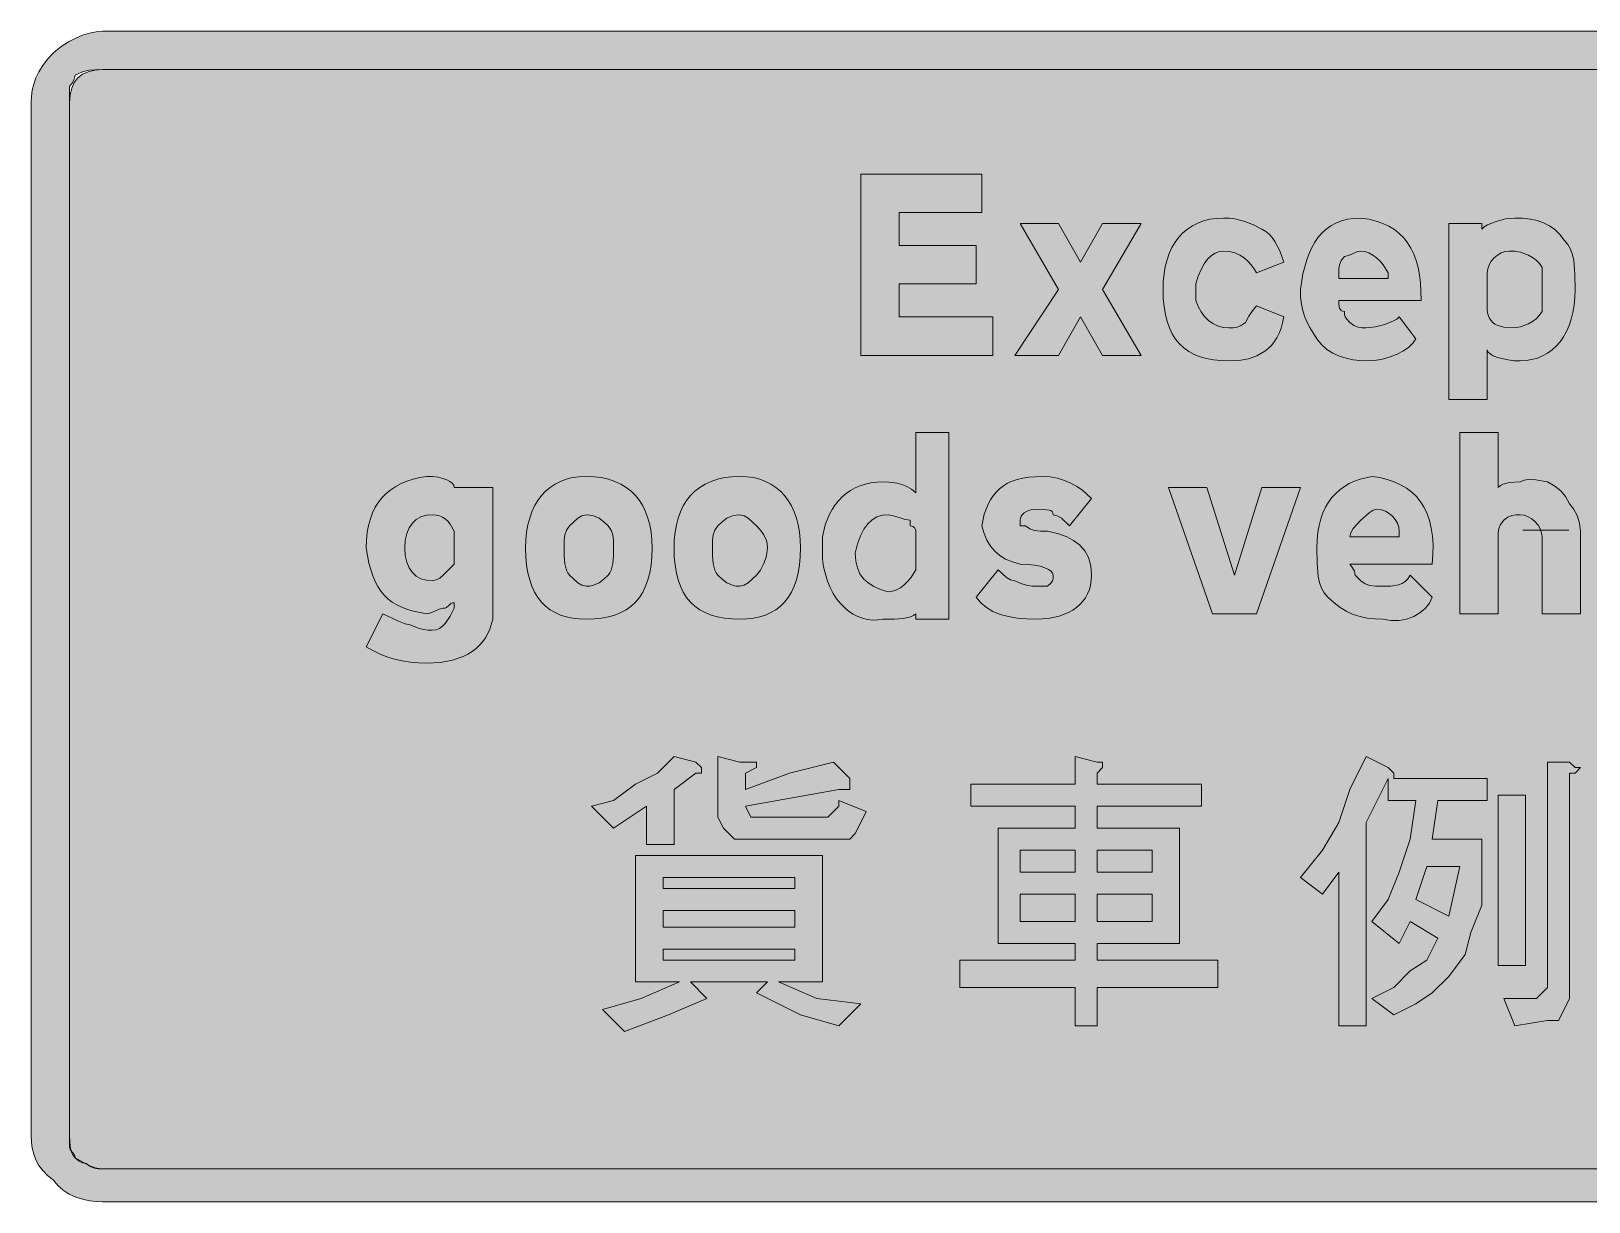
# Model space of a CAD drawing. Header units: metres. Extents: x 13 to 552, y 8 to 264.
# Drawn here: x 13.5 to 353.7, y 7.9 to 263.5 of the extents above; entities that cross this region are included whole.
import ezdxf

# ---------------------------------------------------------------- set-up
doc = ezdxf.new("R2010")
doc.units = ezdxf.units.M
for name, color, linetype, true_color in [('FILL_BLACK_000000', 7, 'Continuous', 0x000000), ('FILL_WHITE_FFFFFF', 7, 'Continuous', 0xffffff), ('STROKE_BLACK_000000', 7, 'Continuous', 0x000000)]:
    doc.layers.add(name, color=color, linetype=linetype, true_color=true_color)

msp = doc.modelspace()

# ---------------------------------------------------------------- hatches: boundary and pattern name
at = {"layer": 'FILL_BLACK_000000', "true_color": 0x000000}
h = msp.add_hatch(color=7, dxfattribs=at)
h.dxf.hatch_style = 1
h.paths.add_polyline_path([(540.55, 263.11), (541.86, 262.63), (543.12, 262.02), (544.33, 261.29), (545.46, 260.48), (547.47, 258.72), (548.71, 257.37), (549.74, 256.02), (550.57, 254.67), (551.22, 253.32), (551.7, 251.97), (552.03, 250.62), (552.21, 249.27), (552.27, 247.92), (552.27, 22.32), (552.12, 19.92), (551.76, 18.61), (551.47, 18.02), (551.07, 17.52), (551.01, 16.67), (550.85, 15.93), (550.56, 15.26), (550.17, 14.67), (549.66, 14.13), (549.05, 13.64), (547.47, 12.72), (546.55, 11.14), (546.06, 10.53), (545.52, 10.02), (544.93, 9.63), (544.26, 9.34), (543.52, 9.18), (542.67, 9.12), (542.17, 8.72), (541.58, 8.43), (540.27, 8.07), (537.87, 7.92), (29.07, 7.92), (27.67, 7.98), (26.2, 8.16), (24.7, 8.49), (23.22, 8.97), (21.79, 9.62), (20.46, 10.45), (19.28, 11.48), (18.27, 12.72), (17.03, 13.67), (16, 14.73), (15.17, 15.86), (14.52, 17.07), (14.04, 18.33), (13.71, 19.64), (13.53, 20.97), (13.47, 22.32), (13.47, 247.92), (13.53, 249.27), (13.71, 250.62), (14.04, 251.97), (14.52, 253.32), (15.17, 254.67), (16, 256.02), (17.03, 257.37), (18.27, 258.72), (19.28, 259.62), (20.46, 260.48), (21.79, 261.29), (23.22, 262.02), (24.7, 262.63), (26.2, 263.11), (27.67, 263.41), (29.07, 263.52), (537.87, 263.52), (539.22, 263.41), (540.55, 263.11)])
h.paths.add_polyline_path([(27.46, 255.1), (26.07, 254.97), (24.68, 254.61), (23.07, 253.92), (22.88, 253.04), (22.47, 252.27), (21.87, 251.52), (21.87, 247.92), (21.87, 22.32), (22.02, 19.92), (22.38, 18.61), (22.67, 18.02), (23.07, 17.52), (23.95, 16.83), (24.72, 16.47), (25.47, 16.32), (26.37, 15.63), (27.27, 15.27), (28.17, 15.14), (29.07, 15.12), (537.87, 15.12), (538.96, 15.33), (540.27, 15.87), (541.58, 16.64), (542.67, 17.52), (543.55, 18.61), (544.32, 19.92), (544.86, 21.23), (545.07, 22.32), (545.07, 247.92), (545.02, 248.77), (544.86, 249.53), (544.32, 250.92), (542.67, 253.92), (542.17, 254.32), (541.58, 254.61), (540.27, 254.97), (537.87, 255.12), (29.07, 255.12), (27.46, 255.1)], flags=16)
h = msp.add_hatch(color=7, dxfattribs=at)
h.dxf.hatch_style = 1
h.paths.add_polyline_path([(203.07, 201.12), (223.47, 201.12), (223.47, 192.72), (194.67, 192.72), (194.67, 232.32), (221.07, 232.32), (221.07, 223.92), (203.07, 223.92), (203.07, 216.72), (219.87, 216.72), (219.87, 208.32), (203.07, 208.32), (203.07, 201.12)])
h = msp.add_hatch(color=7, dxfattribs=at)
h.dxf.hatch_style = 1
h.paths.add_polyline_path([(255.87, 221.52), (247.47, 207.12), (255.87, 192.72), (247.47, 192.72), (242.67, 201.12), (237.87, 192.72), (228.27, 192.72), (237.87, 207.12), (229.47, 221.52), (237.87, 221.52), (242.67, 213.12), (247.47, 221.52), (255.87, 221.52)])
h = msp.add_hatch(color=7, dxfattribs=at)
h.dxf.hatch_style = 1
h.paths.add_polyline_path([(275.17, 222.67), (276.36, 222.51), (278.52, 221.97), (280.45, 221.2), (282.27, 220.32), (283.12, 219.81), (283.86, 219.19), (284.53, 218.46), (285.12, 217.62), (286.15, 215.59), (287.07, 213.12), (281.07, 210.72), (280.56, 211.62), (279.95, 212.48), (279.21, 213.29), (278.37, 214.02), (277.41, 214.63), (276.35, 215.11), (275.16, 215.41), (273.87, 215.52), (272.97, 215.41), (272.09, 215.07), (271.23, 214.51), (270.42, 213.72), (269.66, 212.71), (268.98, 211.47), (268.37, 210.01), (267.87, 208.32), (267.87, 207.12), (267.87, 204.72), (268.38, 203.43), (269, 202.26), (269.73, 201.24), (270.57, 200.37), (271.53, 199.67), (272.6, 199.15), (273.78, 198.83), (275.07, 198.72), (275.97, 198.74), (276.87, 198.87), (277.77, 199.23), (278.67, 199.92), (279.42, 201.27), (280.19, 202.45), (281.07, 203.52), (287.07, 201.12), (286.8, 199.83), (286.46, 198.64), (286.03, 197.56), (285.53, 196.58), (284.96, 195.7), (284.33, 194.92), (283.63, 194.23), (282.87, 193.62), (281.19, 192.66), (279.31, 192.01), (277.26, 191.64), (275.07, 191.52), (273.33, 191.58), (271.7, 191.75), (270.18, 192.03), (268.77, 192.44), (267.48, 192.96), (266.3, 193.61), (265.23, 194.38), (264.27, 195.27), (263.43, 196.29), (262.7, 197.44), (262.08, 198.72), (261.57, 200.13), (261.18, 201.67), (260.9, 203.35), (260.73, 205.17), (260.67, 207.12), (260.73, 208.88), (260.89, 210.55), (261.17, 212.12), (261.55, 213.61), (262.04, 214.99), (262.63, 216.27), (263.33, 217.45), (264.12, 218.52), (265.01, 219.48), (266, 220.32), (267.09, 221.04), (268.26, 221.63), (269.53, 222.1), (270.89, 222.44), (272.34, 222.65), (273.87, 222.72), (275.17, 222.67)])
h = msp.add_hatch(color=7, dxfattribs=at)
h.dxf.hatch_style = 1
h.paths.add_polyline_path([(299.09, 203.84), (299.22, 203.07), (299.58, 202.53), (299.87, 202.37), (300.27, 202.32), (300.29, 201.61), (300.42, 201.12), (300.78, 200.63), (301.47, 199.92), (302.37, 199.23), (303.27, 198.87), (304.17, 198.74), (305.07, 198.72), (307.04, 198.93), (309.12, 199.47), (310.98, 200.24), (311.71, 200.67), (312.27, 201.12), (315.87, 196.32), (315.26, 195.42), (314.35, 194.56), (313.19, 193.75), (311.82, 193.02), (310.28, 192.41), (308.61, 191.93), (306.86, 191.63), (305.07, 191.52), (303.67, 191.58), (302.2, 191.76), (300.7, 192.09), (299.22, 192.57), (297.79, 193.22), (296.46, 194.05), (295.28, 195.08), (294.27, 196.32), (292.7, 198.85), (292.08, 200.05), (291.57, 201.27), (291.18, 202.54), (290.9, 203.91), (290.73, 205.43), (290.67, 207.12), (291.24, 210.55), (292.06, 213.61), (292.57, 214.99), (293.16, 216.27), (293.82, 217.45), (294.57, 218.52), (295.4, 219.48), (296.32, 220.32), (297.33, 221.04), (298.43, 221.63), (299.64, 222.1), (300.94, 222.44), (302.35, 222.65), (303.87, 222.72), (305.6, 222.44), (307.19, 222.04), (308.65, 221.54), (309.98, 220.92), (311.19, 220.19), (312.27, 219.34), (313.23, 218.39), (314.07, 217.32), (314.8, 216.14), (315.42, 214.84), (315.94, 213.44), (316.36, 211.92), (316.67, 210.29), (316.9, 208.54), (317.07, 204.72), (299.07, 204.72), (299.09, 203.84)])
h.paths.add_polyline_path([(309.87, 210.72), (308.76, 212.48), (308.08, 213.29), (307.32, 214.02), (306.51, 214.63), (305.65, 215.11), (304.77, 215.41), (303.87, 215.52), (302.97, 215.33), (302.07, 214.92), (301.17, 214.51), (300.27, 214.32), (299.58, 213.42), (299.22, 212.52), (299.09, 211.62), (299.07, 210.72), (299.07, 209.52), (309.87, 209.52), (309.87, 210.72)], flags=16)
h = msp.add_hatch(color=7, dxfattribs=at)
h.dxf.hatch_style = 1
h.paths.add_polyline_path([(350.45, 203.69), (350.18, 202.12), (349.81, 200.63), (349.34, 199.25), (348.77, 197.97), (348.11, 196.79), (347.37, 195.72), (346.54, 194.76), (345.63, 193.92), (344.64, 193.2), (343.58, 192.61), (342.45, 192.14), (341.25, 191.8), (339.99, 191.59), (338.67, 191.52), (337.33, 191.57), (336.03, 191.73), (333.72, 192.27), (332.8, 192.63), (332.09, 193.04), (331.63, 193.47), (331.47, 193.92), (331.47, 183.12), (323.07, 183.12), (323.07, 221.52), (330.27, 221.52), (330.27, 220.32), (330.83, 220.77), (331.56, 221.2), (333.42, 221.97), (335.5, 222.51), (337.47, 222.72), (339.21, 222.66), (340.85, 222.48), (342.36, 222.15), (343.77, 221.67), (345.06, 221.02), (346.25, 220.19), (347.31, 219.16), (348.27, 217.92), (349.06, 216.96), (349.66, 215.89), (350.08, 214.71), (350.37, 213.42), (350.63, 210.49), (350.67, 207.12), (350.61, 205.36), (350.45, 203.69)])
h.paths.add_polyline_path([(340.47, 199.62), (341.36, 200.13), (342.2, 200.74), (342.92, 201.48), (343.47, 202.32), (343.47, 203.52), (343.47, 204.72), (343.47, 210.72), (343.47, 211.92), (342.92, 212.76), (342.2, 213.49), (341.36, 214.11), (340.47, 214.62), (338.75, 215.29), (337.47, 215.52), (336.27, 215.52), (335.37, 215.41), (334.51, 215.11), (333.7, 214.63), (332.97, 214.02), (332.36, 213.29), (331.88, 212.48), (331.58, 211.62), (331.47, 210.72), (331.47, 203.52), (331.49, 202.62), (331.62, 201.72), (331.98, 200.82), (332.67, 199.92), (333.17, 199.52), (333.76, 199.23), (335.07, 198.87), (337.47, 198.72), (338.75, 198.94), (340.47, 199.62)], flags=16)
h = msp.add_hatch(color=7, dxfattribs=at)
h.dxf.hatch_style = 1
h.paths.add_polyline_path([(213.87, 175.92), (213.87, 135.12), (206.67, 135.12), (206.67, 136.32), (206.16, 135.92), (205.55, 135.63), (203.97, 135.27), (201.95, 135.14), (199.47, 135.12), (198.35, 134.97), (197.23, 134.95), (196.13, 135.07), (195.05, 135.33), (193.99, 135.72), (192.97, 136.24), (192, 136.89), (191.07, 137.67), (190.2, 138.58), (189.39, 139.61), (188.65, 140.76), (188, 142.04), (187.42, 143.43), (186.94, 144.95), (186.55, 146.58), (186.27, 148.32), (186.27, 149.52), (186.27, 151.92), (186.27, 153.12), (186.89, 155.7), (187.83, 158.03), (188.41, 159.09), (189.08, 160.08), (189.81, 160.99), (190.62, 161.82), (191.5, 162.56), (192.45, 163.22), (193.46, 163.79), (194.54, 164.26), (195.68, 164.63), (196.88, 164.9), (198.15, 165.06), (199.47, 165.12), (200.76, 165.08), (202.62, 164.82), (203.65, 164.53), (204.7, 164.11), (205.72, 163.51), (206.67, 162.72), (206.67, 175.92), (213.87, 175.92)])
h.paths.add_polyline_path([(206.67, 154.32), (206.62, 154.72), (206.48, 155.01), (206.07, 155.37), (205.47, 155.52), (205.47, 156.72), (204.38, 156.91), (203.07, 157.32), (201.76, 157.73), (200.67, 157.92), (199.38, 157.81), (198.2, 157.45), (197.13, 156.84), (196.17, 155.97), (195.33, 154.81), (194.6, 153.36), (193.98, 151.6), (193.47, 149.52), (193.58, 147.83), (193.92, 146.35), (194.48, 145.07), (195.27, 143.97), (196.28, 143.04), (197.52, 142.26), (198.98, 141.63), (200.67, 141.12), (201.57, 141.23), (202.45, 141.53), (203.31, 142.01), (204.12, 142.62), (204.88, 143.35), (205.56, 144.16), (206.67, 145.92), (206.67, 151.92), (206.67, 154.32)], flags=16)
h = msp.add_hatch(color=7, dxfattribs=at)
h.dxf.hatch_style = 1
h.paths.add_polyline_path([(343.36, 154.02), (343.06, 154.88), (342.58, 155.69), (341.97, 156.42), (341.24, 157.03), (340.43, 157.51), (339.57, 157.81), (338.67, 157.92), (337.77, 157.9), (336.87, 157.77), (335.97, 157.41), (335.07, 156.72), (334.38, 155.82), (334.02, 154.92), (333.89, 154.02), (333.87, 153.12), (333.87, 136.32), (325.47, 136.32), (325.47, 175.92), (333.87, 175.92), (333.87, 163.92), (334.37, 164.32), (334.96, 164.61), (336.27, 164.97), (338.67, 165.12), (339.57, 165.46), (340.45, 165.63), (342.12, 165.57), (344.67, 165.12), (346.26, 164.2), (347.52, 163.17), (348.55, 161.91), (349.47, 160.32), (350.35, 159.21), (351.12, 157.77), (351.66, 156.1), (351.87, 154.32), (351.87, 136.32), (343.47, 136.32), (343.47, 153.12), (343.36, 154.02)])
h = msp.add_hatch(color=7, dxfattribs=at)
h.dxf.hatch_style = 1
h.paths.add_polyline_path([(113.22, 132.01), (112.7, 131.09), (112.09, 130.23), (111.4, 129.45), (110.63, 128.72), (109.77, 128.07), (108.83, 127.49), (107.8, 126.98), (105.5, 126.18), (102.85, 125.69), (99.87, 125.52), (98.07, 125.58), (96.29, 125.74), (94.53, 126.03), (92.82, 126.42), (91.16, 126.93), (89.58, 127.54), (88.07, 128.28), (86.67, 129.12), (90.27, 136.32), (93.72, 134.67), (95.16, 134.13), (96.27, 133.92), (97.86, 133.23), (99.12, 132.87), (100.15, 132.74), (101.07, 132.72), (101.92, 132.83), (102.66, 133.13), (103.33, 133.61), (103.92, 134.22), (104.95, 135.76), (105.87, 137.52), (105.87, 138.72), (105.47, 138.67), (105.16, 138.53), (104.67, 138.12), (104.18, 137.71), (103.87, 137.57), (103.47, 137.52), (102.57, 137.33), (101.67, 136.92), (100.77, 136.51), (99.87, 136.32), (96.94, 136.89), (95.64, 137.27), (94.43, 137.73), (93.33, 138.26), (92.32, 138.87), (91.4, 139.57), (90.57, 140.37), (89.82, 141.26), (89.16, 142.26), (88.57, 143.37), (88.06, 144.59), (87.24, 147.39), (86.67, 150.72), (86.73, 152.46), (86.89, 154.1), (87.17, 155.62), (87.55, 157.04), (88.04, 158.35), (88.63, 159.56), (89.33, 160.66), (90.12, 161.67), (91.01, 162.58), (92, 163.39), (93.09, 164.1), (94.26, 164.73), (95.53, 165.26), (96.89, 165.7), (98.34, 166.05), (99.87, 166.32), (101.16, 166.27), (102.33, 166.11), (103.35, 165.88), (104.22, 165.57), (104.92, 165.21), (105.44, 164.8), (105.76, 164.37), (105.87, 163.92), (114.27, 163.92), (114.27, 135.12), (113.65, 132.98), (113.22, 132.01)])
h.paths.add_polyline_path([(104.46, 156.51), (103.92, 157.02), (103.33, 157.41), (102.66, 157.69), (101.92, 157.86), (101.07, 157.92), (99.78, 157.81), (98.61, 157.47), (97.59, 156.91), (96.72, 156.12), (96.02, 155.11), (95.5, 153.87), (95.18, 152.41), (95.07, 150.72), (95.18, 149.03), (95.5, 147.57), (96.02, 146.33), (96.72, 145.32), (97.59, 144.53), (98.61, 143.97), (99.78, 143.63), (101.07, 143.52), (101.95, 143.71), (102.72, 144.12), (103.47, 144.72), (105.87, 147.12), (105.87, 154.32), (104.95, 155.89), (104.46, 156.51)], flags=16)
h = msp.add_hatch(color=7, dxfattribs=at)
h.dxf.hatch_style = 1
h.paths.add_polyline_path([(148.85, 146.95), (148.56, 145.27), (148.17, 143.73), (147.66, 142.32), (147.05, 141.04), (146.31, 139.89), (145.47, 138.87), (144.51, 137.98), (143.45, 137.21), (142.26, 136.56), (140.97, 136.04), (139.56, 135.63), (138.05, 135.35), (136.41, 135.18), (134.67, 135.12), (133.14, 135.18), (131.69, 135.35), (130.33, 135.63), (129.06, 136.04), (127.89, 136.56), (126.8, 137.21), (125.81, 137.98), (124.92, 138.87), (124.13, 139.89), (123.43, 141.04), (122.84, 142.32), (122.35, 143.73), (121.97, 145.27), (121.69, 146.95), (121.53, 148.77), (121.47, 150.72), (121.53, 152.48), (121.69, 154.15), (121.97, 155.72), (122.35, 157.21), (122.84, 158.59), (123.43, 159.87), (124.13, 161.05), (124.92, 162.12), (125.81, 163.08), (126.8, 163.92), (127.89, 164.64), (129.06, 165.23), (130.33, 165.7), (131.69, 166.04), (133.14, 166.25), (134.67, 166.32), (136.41, 166.25), (138.05, 166.04), (139.56, 165.7), (140.97, 165.23), (142.26, 164.64), (143.45, 163.92), (144.51, 163.08), (145.47, 162.12), (146.31, 161.05), (147.05, 159.87), (147.66, 158.59), (148.17, 157.21), (148.56, 155.72), (148.85, 154.15), (149.01, 152.48), (149.07, 150.72), (149.01, 148.77), (148.85, 146.95)])
h.paths.add_polyline_path([(140.52, 153.57), (140.16, 154.6), (139.47, 155.52), (138.55, 156.4), (137.52, 157.17), (136.26, 157.71), (135.52, 157.87), (134.67, 157.92), (133.77, 157.71), (132.87, 157.17), (131.07, 155.52), (130.38, 154.6), (130.02, 153.57), (129.89, 152.31), (129.87, 150.72), (129.89, 148.94), (130.02, 147.27), (130.38, 145.83), (130.67, 145.22), (131.07, 144.72), (132.87, 143.07), (133.77, 142.53), (134.67, 142.32), (135.52, 142.37), (136.26, 142.53), (137.52, 143.07), (138.55, 143.84), (139.47, 144.72), (139.87, 145.22), (140.16, 145.83), (140.52, 147.27), (140.65, 148.94), (140.67, 150.72), (140.65, 152.31), (140.52, 153.57)], flags=16)
h = msp.add_hatch(color=7, dxfattribs=at)
h.dxf.hatch_style = 1
h.paths.add_polyline_path([(181.25, 146.95), (180.97, 145.27), (180.59, 143.73), (180.1, 142.32), (179.51, 141.04), (178.81, 139.89), (178.02, 138.87), (177.13, 137.98), (176.14, 137.21), (175.05, 136.56), (173.88, 136.04), (172.61, 135.63), (171.25, 135.35), (169.8, 135.18), (168.27, 135.12), (166.53, 135.18), (164.9, 135.35), (163.38, 135.63), (161.97, 136.04), (160.68, 136.56), (159.5, 137.21), (158.43, 137.98), (157.47, 138.87), (156.63, 139.89), (155.89, 141.04), (155.28, 142.32), (154.77, 143.73), (154.38, 145.27), (154.09, 146.95), (153.93, 148.77), (153.87, 150.72), (153.93, 152.48), (154.09, 154.15), (154.38, 155.72), (154.77, 157.21), (155.28, 158.59), (155.89, 159.87), (156.63, 161.05), (157.47, 162.12), (158.43, 163.08), (159.5, 163.92), (160.68, 164.64), (161.97, 165.23), (163.38, 165.7), (164.9, 166.04), (166.53, 166.25), (168.27, 166.32), (169.8, 166.25), (171.25, 166.04), (172.61, 165.7), (173.88, 165.23), (175.05, 164.64), (176.14, 163.92), (177.13, 163.08), (178.02, 162.12), (178.81, 161.05), (179.51, 159.87), (180.1, 158.59), (180.59, 157.21), (180.97, 155.72), (181.25, 154.15), (181.41, 152.48), (181.47, 150.72), (181.41, 148.77), (181.25, 146.95)])
h.paths.add_polyline_path([(174.06, 152.31), (173.52, 153.57), (172.75, 154.6), (171.87, 155.52), (170.07, 157.17), (169.17, 157.71), (168.27, 157.92), (167.42, 157.87), (166.68, 157.71), (165.42, 157.17), (164.39, 156.4), (163.47, 155.52), (162.78, 154.6), (162.42, 153.57), (162.29, 152.31), (162.27, 150.72), (162.29, 148.94), (162.42, 147.27), (162.78, 145.83), (163.07, 145.22), (163.47, 144.72), (164.39, 143.84), (165.42, 143.07), (166.68, 142.53), (167.42, 142.37), (168.27, 142.32), (169.17, 142.53), (170.07, 143.07), (171.87, 144.72), (172.75, 145.83), (173.52, 147.27), (174.06, 148.94), (174.27, 150.72), (174.22, 151.57), (174.06, 152.31)], flags=16)
h = msp.add_hatch(color=7, dxfattribs=at)
h.dxf.hatch_style = 1
h.paths.add_polyline_path([(245.01, 143.62), (244.85, 142.58), (244.58, 141.61), (244.21, 140.69), (243.74, 139.83), (243.17, 139.05), (242.51, 138.32), (241.77, 137.67), (240.94, 137.09), (240.03, 136.58), (237.98, 135.78), (235.65, 135.29), (233.07, 135.12), (230.88, 135.18), (228.81, 135.36), (226.89, 135.69), (225.12, 136.17), (223.52, 136.82), (222.1, 137.65), (220.88, 138.68), (219.87, 139.92), (224.67, 145.92), (226.47, 144.27), (227.37, 143.73), (228.27, 143.52), (229.86, 142.83), (231.12, 142.47), (232.15, 142.34), (233.07, 142.32), (235.47, 142.32), (236.16, 143.03), (236.52, 143.52), (236.65, 144.01), (236.67, 144.72), (236.56, 145.17), (236.22, 145.6), (235.66, 146.01), (234.87, 146.37), (233.86, 146.68), (232.62, 146.91), (231.16, 147.07), (229.47, 147.12), (227.78, 147.63), (226.3, 148.26), (225.02, 149.04), (223.92, 149.97), (222.99, 151.07), (222.21, 152.35), (221.58, 153.83), (221.07, 155.52), (221.64, 158.05), (222.46, 160.24), (222.97, 161.22), (223.56, 162.1), (224.22, 162.9), (224.97, 163.62), (225.8, 164.25), (226.72, 164.8), (227.73, 165.27), (228.83, 165.64), (230.04, 165.94), (231.34, 166.15), (234.27, 166.32), (236.01, 166.21), (237.65, 165.91), (239.16, 165.43), (240.57, 164.82), (241.86, 164.09), (243.05, 163.28), (245.07, 161.52), (240.27, 155.52), (238.47, 157.17), (237.57, 157.71), (236.67, 157.92), (236.61, 158.32), (236.45, 158.61), (236.16, 158.83), (235.77, 158.97), (234.65, 159.1), (233.07, 159.12), (232.23, 159.07), (231.5, 158.91), (230.88, 158.68), (230.37, 158.37), (229.98, 158.01), (229.7, 157.6), (229.53, 157.17), (229.47, 156.72), (229.47, 155.52), (230.67, 155.52), (231.59, 154.83), (232.62, 154.47), (233.88, 154.34), (235.47, 154.32), (237.61, 153.81), (239.5, 153.16), (241.14, 152.34), (242.52, 151.32), (243.61, 150.08), (244.41, 148.58), (244.9, 146.81), (245.07, 144.72), (245.01, 143.62)])
h = msp.add_hatch(color=7, dxfattribs=at)
h.dxf.hatch_style = 1
h.paths.add_polyline_path([(261.87, 163.92), (270.27, 163.92), (276.27, 144.72), (282.27, 163.92), (290.67, 163.92), (281.07, 136.32), (276.27, 136.32), (271.47, 136.32), (261.87, 163.92)])
h = msp.add_hatch(color=7, dxfattribs=at)
h.dxf.hatch_style = 1
h.paths.add_polyline_path([(302.07, 146.37), (302.48, 145.6), (302.67, 144.72), (303.87, 143.52), (304.79, 142.83), (305.82, 142.47), (307.08, 142.34), (308.67, 142.32), (310.45, 142.36), (312.12, 142.62), (312.88, 142.91), (313.56, 143.33), (314.17, 143.93), (314.67, 144.72), (319.47, 139.92), (318.86, 138.63), (317.95, 137.48), (316.79, 136.5), (315.42, 135.72), (313.88, 135.16), (312.21, 134.86), (310.46, 134.83), (308.67, 135.12), (306.92, 135.18), (305.28, 135.36), (303.71, 135.69), (302.22, 136.17), (300.78, 136.82), (299.39, 137.65), (298.02, 138.68), (296.67, 139.92), (295.88, 140.88), (295.28, 141.94), (294.86, 143.13), (294.57, 144.42), (294.31, 147.34), (294.27, 150.72), (294.33, 152.46), (294.49, 154.1), (294.76, 155.62), (295.13, 157.04), (295.6, 158.35), (296.17, 159.56), (296.83, 160.66), (297.57, 161.67), (298.4, 162.58), (299.31, 163.39), (300.3, 164.1), (301.36, 164.73), (302.49, 165.26), (303.69, 165.7), (306.27, 166.32), (308.01, 166.04), (309.64, 165.64), (311.16, 165.13), (312.55, 164.5), (313.83, 163.75), (314.98, 162.88), (316.01, 161.89), (316.92, 160.77), (317.7, 159.53), (318.35, 158.15), (318.87, 156.65), (319.26, 155.01), (319.52, 153.25), (319.64, 151.34), (319.62, 149.3), (319.47, 147.12), (301.47, 147.12), (302.07, 146.37)])
h.paths.add_polyline_path([(312.27, 154.32), (312.16, 155.22), (311.86, 156.08), (311.38, 156.89), (310.77, 157.62), (310.04, 158.23), (309.23, 158.71), (308.37, 159.01), (307.47, 159.12), (306.57, 158.91), (305.67, 158.37), (303.87, 156.72), (302.22, 154.92), (301.68, 154.02), (301.47, 153.12), (312.27, 153.12), (312.27, 154.32)], flags=16)
h = msp.add_hatch(color=7, dxfattribs=at)
h.dxf.hatch_style = 1
h.paths.add_polyline_path([(140.67, 95.52), (145.47, 99.12), (150.27, 101.52), (153.87, 105.12), (158.67, 103.92), (159.87, 102.72), (159.87, 101.52), (158.67, 101.52), (153.87, 97.92), (153.87, 85.92), (147.87, 85.92), (147.87, 94.32), (140.67, 89.52), (135.87, 94.32), (140.67, 95.52)])
h = msp.add_hatch(color=7, dxfattribs=at)
h.dxf.hatch_style = 1
h.paths.add_polyline_path([(168.27, 103.92), (170.67, 103.92), (171.87, 103.92), (171.87, 102.72), (169.47, 101.52), (169.47, 97.92), (179.07, 101.52), (188.67, 103.92), (191.07, 101.52), (192.27, 100.32), (192.27, 99.12), (192.27, 97.92), (189.87, 97.92), (169.47, 94.32), (170.67, 91.92), (173.07, 91.92), (185.07, 91.92), (187.47, 91.92), (188.67, 93.12), (189.87, 94.32), (189.87, 95.52), (195.87, 93.12), (194.67, 90.72), (193.47, 88.32), (192.27, 87.12), (189.87, 87.12), (170.67, 87.12), (167.07, 87.12), (165.87, 88.32), (164.67, 89.52), (163.47, 91.92), (163.47, 105.12), (168.27, 103.92)])
h = msp.add_hatch(color=7, dxfattribs=at)
h.dxf.hatch_style = 1
h.paths.add_polyline_path([(247.47, 102.72), (246.27, 101.52), (246.27, 99.12), (269.07, 99.12), (269.07, 94.32), (246.27, 94.32), (246.27, 89.52), (264.27, 89.52), (264.27, 64.32), (246.27, 64.32), (246.27, 60.72), (272.67, 60.72), (272.67, 54.72), (246.27, 54.72), (246.27, 46.32), (241.47, 46.32), (241.47, 54.72), (216.27, 54.72), (216.27, 60.72), (241.47, 60.72), (241.47, 64.32), (224.67, 64.32), (224.67, 89.52), (241.47, 89.52), (241.47, 94.32), (218.67, 94.32), (218.67, 99.12), (241.47, 99.12), (241.47, 105.12), (246.27, 103.92), (247.47, 103.92), (247.47, 102.72)])
h.paths.add_polyline_path([(241.47, 79.92), (241.47, 84.72), (229.47, 84.72), (229.47, 79.92), (241.47, 79.92)], flags=16)
h.paths.add_polyline_path([(229.47, 69.12), (241.47, 69.12), (241.47, 75.12), (229.47, 75.12), (229.47, 69.12)], flags=16)
h.paths.add_polyline_path([(246.27, 84.72), (246.27, 79.92), (258.27, 79.92), (258.27, 84.72), (246.27, 84.72)], flags=16)
h.paths.add_polyline_path([(258.27, 75.12), (246.27, 75.12), (246.27, 69.12), (258.27, 69.12), (258.27, 75.12)], flags=16)
h = msp.add_hatch(color=7, dxfattribs=at)
h.dxf.hatch_style = 1
h.paths.add_polyline_path([(299.07, 90.72), (301.47, 97.92), (305.07, 105.12), (309.87, 102.72), (311.07, 101.52), (311.07, 100.32), (331.47, 100.32), (331.47, 95.52), (320.67, 95.52), (319.47, 87.12), (330.27, 87.12), (330.27, 79.92), (330.27, 72.72), (327.87, 66.72), (326.67, 61.92), (323.07, 57.12), (319.47, 53.52), (315.87, 51.12), (311.07, 48.72), (306.27, 52.32), (311.07, 54.72), (314.67, 58.32), (318.27, 60.72), (320.67, 65.52), (314.67, 69.12), (312.27, 64.32), (306.27, 69.12), (309.87, 73.92), (312.27, 79.92), (314.67, 87.12), (315.87, 95.52), (309.87, 95.52), (309.87, 100.32), (305.07, 90.72), (305.07, 46.32), (299.07, 46.32), (299.07, 79.92), (295.47, 75.12), (290.67, 78.72), (295.47, 84.72), (299.07, 90.72)])
h.paths.add_polyline_path([(323.07, 70.32), (325.47, 81.12), (318.27, 81.12), (315.87, 73.92), (323.07, 70.32)], flags=16)
h = msp.add_hatch(color=7, dxfattribs=at)
h.dxf.hatch_style = 1
h.paths.add_polyline_path([(349.47, 103.92), (350.67, 102.72), (351.87, 102.72), (350.67, 101.52), (349.47, 101.52), (349.47, 54.72), (349.47, 52.32), (348.27, 49.92), (347.07, 47.52), (344.67, 47.52), (337.47, 46.32), (335.07, 52.32), (341.07, 52.32), (342.27, 52.32), (343.47, 53.52), (344.67, 54.72), (344.67, 57.12), (344.67, 103.92), (349.47, 103.92)])
h = msp.add_hatch(color=7, dxfattribs=at)
h.dxf.hatch_style = 1
h.paths.add_polyline_path([(339.87, 96.72), (339.87, 95.52), (339.87, 94.32), (339.87, 59.52), (333.87, 59.52), (333.87, 96.72), (339.87, 96.72)])
h = msp.add_hatch(color=7, dxfattribs=at)
h.dxf.hatch_style = 1
h.paths.add_polyline_path([(185.07, 52.32), (194.67, 51.12), (189.87, 46.32), (181.47, 48.72), (171.87, 53.52), (174.27, 55.92), (157.47, 55.92), (161.07, 52.32), (152.67, 48.72), (143.07, 45.12), (138.27, 49.92), (146.67, 52.32), (155.07, 55.92), (145.47, 55.92), (145.47, 83.52), (186.27, 83.52), (186.27, 55.92), (176.67, 55.92), (185.07, 52.32)])
h.paths.add_polyline_path([(151.47, 76.32), (180.27, 76.32), (180.27, 78.72), (151.47, 78.72), (151.47, 76.32)], flags=16)
h.paths.add_polyline_path([(151.47, 63.12), (151.47, 60.72), (180.27, 60.72), (180.27, 63.12), (151.47, 63.12)], flags=16)
h.paths.add_polyline_path([(180.27, 71.52), (151.47, 71.52), (151.47, 67.92), (180.27, 67.92), (180.27, 71.52)], flags=16)
at = {"layer": 'FILL_WHITE_FFFFFF', "true_color": 0xffffff}
h = msp.add_hatch(color=7, dxfattribs=at)
h.dxf.hatch_style = 1
h.paths.add_polyline_path([(537.87, 255.12), (540.27, 255.12), (541.15, 254.93), (541.92, 254.52), (542.67, 253.92), (543.36, 253.04), (543.72, 252.27), (543.87, 251.52), (544.56, 250.62), (544.92, 249.72), (545.05, 248.82), (545.07, 247.92), (545.07, 22.32), (544.86, 21.23), (544.32, 19.92), (543.55, 18.61), (542.67, 17.52), (541.58, 16.64), (540.27, 15.87), (538.96, 15.33), (537.87, 15.12), (29.07, 15.12), (28.22, 15.17), (27.46, 15.33), (26.07, 15.87), (23.07, 17.52), (23.02, 17.92), (22.88, 18.23), (22.47, 18.72), (22.06, 19.21), (21.92, 19.52), (21.87, 19.92), (21.87, 22.32), (21.87, 247.92), (21.98, 249.61), (22.32, 251.07), (22.88, 252.31), (23.67, 253.32), (24.68, 254.11), (25.92, 254.67), (27.38, 255.01), (29.07, 255.12), (537.87, 255.12)])

# ---------------------------------------------------------------- linework, layer by layer
at = {"layer": 'FILL_BLACK_000000', "lineweight": 0, "true_color": 0x000000}
for points in [[(537.87, 7.92), (29.07, 7.92), (27.67, 7.98), (26.2, 8.16), (24.7, 8.49), (23.22, 8.97), (21.79, 9.62), (20.46, 10.45), (19.28, 11.48), (18.27, 12.72), (17.03, 13.67), (16, 14.73), (15.17, 15.86), (14.52, 17.07), (14.04, 18.33), (13.71, 19.64), (13.53, 20.97), (13.47, 22.32), (13.47, 247.92), (13.53, 249.27), (13.71, 250.62), (14.04, 251.97), (14.52, 253.32), (15.17, 254.67), (16, 256.02), (17.03, 257.37), (18.27, 258.72), (19.28, 259.62), (20.46, 260.48), (21.79, 261.29), (23.22, 262.02), (24.7, 262.63), (26.2, 263.11), (27.67, 263.41), (29.07, 263.52), (537.87, 263.52)], [(537.87, 255.12), (29.07, 255.12), (27.46, 255.1), (26.07, 254.97), (24.68, 254.61), (23.07, 253.92), (22.88, 253.04), (22.47, 252.27), (21.87, 251.52), (21.87, 247.92), (21.87, 22.32), (22.02, 19.92), (22.38, 18.61), (22.67, 18.02), (23.07, 17.52), (23.95, 16.83), (24.72, 16.47), (25.47, 16.32), (26.37, 15.63), (27.27, 15.27), (28.17, 15.14), (29.07, 15.12), (537.87, 15.12)]]:
    msp.add_lwpolyline(points, dxfattribs=at)
for points in [[(203.07, 201.12), (223.47, 201.12), (223.47, 192.72), (194.67, 192.72), (194.67, 232.32), (221.07, 232.32), (221.07, 223.92), (203.07, 223.92), (203.07, 216.72), (219.87, 216.72), (219.87, 208.32), (203.07, 208.32)], [(255.87, 221.52), (247.47, 207.12), (255.87, 192.72), (247.47, 192.72), (242.67, 201.12), (237.87, 192.72), (228.27, 192.72), (237.87, 207.12), (229.47, 221.52), (237.87, 221.52), (242.67, 213.12), (247.47, 221.52)], [(275.17, 222.67), (276.36, 222.51), (278.52, 221.97), (280.45, 221.2), (282.27, 220.32), (283.12, 219.81), (283.86, 219.19), (284.53, 218.46), (285.12, 217.62), (286.15, 215.59), (287.07, 213.12), (281.07, 210.72), (280.56, 211.62), (279.95, 212.48), (279.21, 213.29), (278.37, 214.02), (277.41, 214.63), (276.35, 215.11), (275.16, 215.41), (273.87, 215.52), (272.97, 215.41), (272.09, 215.07), (271.23, 214.51), (270.42, 213.72), (269.66, 212.71), (268.98, 211.47), (268.37, 210.01), (267.87, 208.32), (267.87, 207.12), (267.87, 204.72), (268.38, 203.43), (269, 202.26), (269.73, 201.24), (270.57, 200.37), (271.53, 199.67), (272.6, 199.15), (273.78, 198.83), (275.07, 198.72), (275.97, 198.74), (276.87, 198.87), (277.77, 199.23), (278.67, 199.92), (279.42, 201.27), (280.19, 202.45), (281.07, 203.52), (287.07, 201.12), (286.8, 199.83), (286.46, 198.64), (286.03, 197.56), (285.53, 196.58), (284.96, 195.7), (284.33, 194.92), (283.63, 194.23), (282.87, 193.62), (281.19, 192.66), (279.31, 192.01), (277.26, 191.64), (275.07, 191.52), (273.33, 191.58), (271.7, 191.75), (270.18, 192.03), (268.77, 192.44), (267.48, 192.96), (266.3, 193.61), (265.23, 194.38), (264.27, 195.27), (263.43, 196.29), (262.7, 197.44), (262.08, 198.72), (261.57, 200.13), (261.18, 201.67), (260.9, 203.35), (260.73, 205.17), (260.67, 207.12), (260.73, 208.88), (260.89, 210.55), (261.17, 212.12), (261.55, 213.61), (262.04, 214.99), (262.63, 216.27), (263.33, 217.45), (264.12, 218.52), (265.01, 219.48), (266, 220.32), (267.09, 221.04), (268.26, 221.63), (269.53, 222.1), (270.89, 222.44), (272.34, 222.65), (273.87, 222.72)], [(299.09, 203.84), (299.22, 203.07), (299.58, 202.53), (299.87, 202.37), (300.27, 202.32), (300.29, 201.61), (300.42, 201.12), (300.78, 200.63), (301.47, 199.92), (302.37, 199.23), (303.27, 198.87), (304.17, 198.74), (305.07, 198.72), (307.04, 198.93), (309.12, 199.47), (310.98, 200.24), (311.71, 200.67), (312.27, 201.12), (315.87, 196.32), (315.26, 195.42), (314.35, 194.56), (313.19, 193.75), (311.82, 193.02), (310.28, 192.41), (308.61, 191.93), (306.86, 191.63), (305.07, 191.52), (303.67, 191.58), (302.2, 191.76), (300.7, 192.09), (299.22, 192.57), (297.79, 193.22), (296.46, 194.05), (295.28, 195.08), (294.27, 196.32), (292.7, 198.85), (292.08, 200.05), (291.57, 201.27), (291.18, 202.54), (290.9, 203.91), (290.73, 205.43), (290.67, 207.12), (291.24, 210.55), (292.06, 213.61), (292.57, 214.99), (293.16, 216.27), (293.82, 217.45), (294.57, 218.52), (295.4, 219.48), (296.32, 220.32), (297.33, 221.04), (298.43, 221.63), (299.64, 222.1), (300.94, 222.44), (302.35, 222.65), (303.87, 222.72), (305.6, 222.44), (307.19, 222.04), (308.65, 221.54), (309.98, 220.92), (311.19, 220.19), (312.27, 219.34), (313.23, 218.39), (314.07, 217.32), (314.8, 216.14), (315.42, 214.84), (315.94, 213.44), (316.36, 211.92), (316.67, 210.29), (316.9, 208.54), (317.07, 204.72), (299.07, 204.72)], [(350.45, 203.69), (350.18, 202.12), (349.81, 200.63), (349.34, 199.25), (348.77, 197.97), (348.11, 196.79), (347.37, 195.72), (346.54, 194.76), (345.63, 193.92), (344.64, 193.2), (343.58, 192.61), (342.45, 192.14), (341.25, 191.8), (339.99, 191.59), (338.67, 191.52), (337.33, 191.57), (336.03, 191.73), (333.72, 192.27), (332.8, 192.63), (332.09, 193.04), (331.63, 193.47), (331.47, 193.92), (331.47, 183.12), (323.07, 183.12), (323.07, 221.52), (330.27, 221.52), (330.27, 220.32), (330.83, 220.77), (331.56, 221.2), (333.42, 221.97), (335.5, 222.51), (337.47, 222.72), (339.21, 222.66), (340.85, 222.48), (342.36, 222.15), (343.77, 221.67), (345.06, 221.02), (346.25, 220.19), (347.31, 219.16), (348.27, 217.92), (349.06, 216.96), (349.66, 215.89), (350.08, 214.71), (350.37, 213.42), (350.63, 210.49), (350.67, 207.12), (350.61, 205.36)], [(309.87, 210.72), (308.76, 212.48), (308.08, 213.29), (307.32, 214.02), (306.51, 214.63), (305.65, 215.11), (304.77, 215.41), (303.87, 215.52), (302.97, 215.33), (302.07, 214.92), (301.17, 214.51), (300.27, 214.32), (299.58, 213.42), (299.22, 212.52), (299.09, 211.62), (299.07, 210.72), (299.07, 209.52), (309.87, 209.52)], [(340.47, 199.62), (341.36, 200.13), (342.2, 200.74), (342.92, 201.48), (343.47, 202.32), (343.47, 203.52), (343.47, 204.72), (343.47, 210.72), (343.47, 211.92), (342.92, 212.76), (342.2, 213.49), (341.36, 214.11), (340.47, 214.62), (338.75, 215.29), (337.47, 215.52), (336.27, 215.52), (335.37, 215.41), (334.51, 215.11), (333.7, 214.63), (332.97, 214.02), (332.36, 213.29), (331.88, 212.48), (331.58, 211.62), (331.47, 210.72), (331.47, 203.52), (331.49, 202.62), (331.62, 201.72), (331.98, 200.82), (332.67, 199.92), (333.17, 199.52), (333.76, 199.23), (335.07, 198.87), (337.47, 198.72), (338.75, 198.94)], [(213.87, 175.92), (213.87, 135.12), (206.67, 135.12), (206.67, 136.32), (206.16, 135.92), (205.55, 135.63), (203.97, 135.27), (201.95, 135.14), (199.47, 135.12), (198.35, 134.97), (197.23, 134.95), (196.13, 135.07), (195.05, 135.33), (193.99, 135.72), (192.97, 136.24), (192, 136.89), (191.07, 137.67), (190.2, 138.58), (189.39, 139.61), (188.65, 140.76), (188, 142.04), (187.42, 143.43), (186.94, 144.95), (186.55, 146.58), (186.27, 148.32), (186.27, 149.52), (186.27, 151.92), (186.27, 153.12), (186.89, 155.7), (187.83, 158.03), (188.41, 159.09), (189.08, 160.08), (189.81, 160.99), (190.62, 161.82), (191.5, 162.56), (192.45, 163.22), (193.46, 163.79), (194.54, 164.26), (195.68, 164.63), (196.88, 164.9), (198.15, 165.06), (199.47, 165.12), (200.76, 165.08), (202.62, 164.82), (203.65, 164.53), (204.7, 164.11), (205.72, 163.51), (206.67, 162.72), (206.67, 175.92)], [(343.36, 154.02), (343.06, 154.88), (342.58, 155.69), (341.97, 156.42), (341.24, 157.03), (340.43, 157.51), (339.57, 157.81), (338.67, 157.92), (337.77, 157.9), (336.87, 157.77), (335.97, 157.41), (335.07, 156.72), (334.38, 155.82), (334.02, 154.92), (333.89, 154.02), (333.87, 153.12), (333.87, 136.32), (325.47, 136.32), (325.47, 175.92), (333.87, 175.92), (333.87, 163.92), (334.37, 164.32), (334.96, 164.61), (336.27, 164.97), (338.67, 165.12), (339.57, 165.46), (340.45, 165.63), (342.12, 165.57), (344.67, 165.12), (346.26, 164.2), (347.52, 163.17), (348.55, 161.91), (349.47, 160.32), (350.35, 159.21), (351.12, 157.77), (351.66, 156.1), (351.87, 154.32), (351.87, 136.32), (343.47, 136.32), (343.47, 153.12)], [(113.22, 132.01), (112.7, 131.09), (112.09, 130.23), (111.4, 129.45), (110.63, 128.72), (109.77, 128.07), (108.83, 127.49), (107.8, 126.98), (105.5, 126.18), (102.85, 125.69), (99.87, 125.52), (98.07, 125.58), (96.29, 125.74), (94.53, 126.03), (92.82, 126.42), (91.16, 126.93), (89.58, 127.54), (88.07, 128.28), (86.67, 129.12), (90.27, 136.32), (93.72, 134.67), (95.16, 134.13), (96.27, 133.92), (97.86, 133.23), (99.12, 132.87), (100.15, 132.74), (101.07, 132.72), (101.92, 132.83), (102.66, 133.13), (103.33, 133.61), (103.92, 134.22), (104.95, 135.76), (105.87, 137.52), (105.87, 138.72), (105.47, 138.67), (105.16, 138.53), (104.67, 138.12), (104.18, 137.71), (103.87, 137.57), (103.47, 137.52), (102.57, 137.33), (101.67, 136.92), (100.77, 136.51), (99.87, 136.32), (96.94, 136.89), (95.64, 137.27), (94.43, 137.73), (93.33, 138.26), (92.32, 138.87), (91.4, 139.57), (90.57, 140.37), (89.82, 141.26), (89.16, 142.26), (88.57, 143.37), (88.06, 144.59), (87.24, 147.39), (86.67, 150.72), (86.73, 152.46), (86.89, 154.1), (87.17, 155.62), (87.55, 157.04), (88.04, 158.35), (88.63, 159.56), (89.33, 160.66), (90.12, 161.67), (91.01, 162.58), (92, 163.39), (93.09, 164.1), (94.26, 164.73), (95.53, 165.26), (96.89, 165.7), (98.34, 166.05), (99.87, 166.32), (101.16, 166.27), (102.33, 166.11), (103.35, 165.88), (104.22, 165.57), (104.92, 165.21), (105.44, 164.8), (105.76, 164.37), (105.87, 163.92), (114.27, 163.92), (114.27, 135.12), (113.65, 132.98)], [(148.85, 146.95), (148.56, 145.27), (148.17, 143.73), (147.66, 142.32), (147.05, 141.04), (146.31, 139.89), (145.47, 138.87), (144.51, 137.98), (143.45, 137.21), (142.26, 136.56), (140.97, 136.04), (139.56, 135.63), (138.05, 135.35), (136.41, 135.18), (134.67, 135.12), (133.14, 135.18), (131.69, 135.35), (130.33, 135.63), (129.06, 136.04), (127.89, 136.56), (126.8, 137.21), (125.81, 137.98), (124.92, 138.87), (124.13, 139.89), (123.43, 141.04), (122.84, 142.32), (122.35, 143.73), (121.97, 145.27), (121.69, 146.95), (121.53, 148.77), (121.47, 150.72), (121.53, 152.48), (121.69, 154.15), (121.97, 155.72), (122.35, 157.21), (122.84, 158.59), (123.43, 159.87), (124.13, 161.05), (124.92, 162.12), (125.81, 163.08), (126.8, 163.92), (127.89, 164.64), (129.06, 165.23), (130.33, 165.7), (131.69, 166.04), (133.14, 166.25), (134.67, 166.32), (136.41, 166.25), (138.05, 166.04), (139.56, 165.7), (140.97, 165.23), (142.26, 164.64), (143.45, 163.92), (144.51, 163.08), (145.47, 162.12), (146.31, 161.05), (147.05, 159.87), (147.66, 158.59), (148.17, 157.21), (148.56, 155.72), (148.85, 154.15), (149.01, 152.48), (149.07, 150.72), (149.01, 148.77)], [(181.25, 146.95), (180.97, 145.27), (180.59, 143.73), (180.1, 142.32), (179.51, 141.04), (178.81, 139.89), (178.02, 138.87), (177.13, 137.98), (176.14, 137.21), (175.05, 136.56), (173.88, 136.04), (172.61, 135.63), (171.25, 135.35), (169.8, 135.18), (168.27, 135.12), (166.53, 135.18), (164.9, 135.35), (163.38, 135.63), (161.97, 136.04), (160.68, 136.56), (159.5, 137.21), (158.43, 137.98), (157.47, 138.87), (156.63, 139.89), (155.89, 141.04), (155.28, 142.32), (154.77, 143.73), (154.38, 145.27), (154.09, 146.95), (153.93, 148.77), (153.87, 150.72), (153.93, 152.48), (154.09, 154.15), (154.38, 155.72), (154.77, 157.21), (155.28, 158.59), (155.89, 159.87), (156.63, 161.05), (157.47, 162.12), (158.43, 163.08), (159.5, 163.92), (160.68, 164.64), (161.97, 165.23), (163.38, 165.7), (164.9, 166.04), (166.53, 166.25), (168.27, 166.32), (169.8, 166.25), (171.25, 166.04), (172.61, 165.7), (173.88, 165.23), (175.05, 164.64), (176.14, 163.92), (177.13, 163.08), (178.02, 162.12), (178.81, 161.05), (179.51, 159.87), (180.1, 158.59), (180.59, 157.21), (180.97, 155.72), (181.25, 154.15), (181.41, 152.48), (181.47, 150.72), (181.41, 148.77)], [(245.01, 143.62), (244.85, 142.58), (244.58, 141.61), (244.21, 140.69), (243.74, 139.83), (243.17, 139.05), (242.51, 138.32), (241.77, 137.67), (240.94, 137.09), (240.03, 136.58), (237.98, 135.78), (235.65, 135.29), (233.07, 135.12), (230.88, 135.18), (228.81, 135.36), (226.89, 135.69), (225.12, 136.17), (223.52, 136.82), (222.1, 137.65), (220.88, 138.68), (219.87, 139.92), (224.67, 145.92), (226.47, 144.27), (227.37, 143.73), (228.27, 143.52), (229.86, 142.83), (231.12, 142.47), (232.15, 142.34), (233.07, 142.32), (235.47, 142.32), (236.16, 143.03), (236.52, 143.52), (236.65, 144.01), (236.67, 144.72), (236.56, 145.17), (236.22, 145.6), (235.66, 146.01), (234.87, 146.37), (233.86, 146.68), (232.62, 146.91), (231.16, 147.07), (229.47, 147.12), (227.78, 147.63), (226.3, 148.26), (225.02, 149.04), (223.92, 149.97), (222.99, 151.07), (222.21, 152.35), (221.58, 153.83), (221.07, 155.52), (221.64, 158.05), (222.46, 160.24), (222.97, 161.22), (223.56, 162.1), (224.22, 162.9), (224.97, 163.62), (225.8, 164.25), (226.72, 164.8), (227.73, 165.27), (228.83, 165.64), (230.04, 165.94), (231.34, 166.15), (234.27, 166.32), (236.01, 166.21), (237.65, 165.91), (239.16, 165.43), (240.57, 164.82), (241.86, 164.09), (243.05, 163.28), (245.07, 161.52), (240.27, 155.52), (238.47, 157.17), (237.57, 157.71), (236.67, 157.92), (236.61, 158.32), (236.45, 158.61), (236.16, 158.83), (235.77, 158.97), (234.65, 159.1), (233.07, 159.12), (232.23, 159.07), (231.5, 158.91), (230.88, 158.68), (230.37, 158.37), (229.98, 158.01), (229.7, 157.6), (229.53, 157.17), (229.47, 156.72), (229.47, 155.52), (230.67, 155.52), (231.59, 154.83), (232.62, 154.47), (233.88, 154.34), (235.47, 154.32), (237.61, 153.81), (239.5, 153.16), (241.14, 152.34), (242.52, 151.32), (243.61, 150.08), (244.41, 148.58), (244.9, 146.81), (245.07, 144.72)], [(261.87, 163.92), (270.27, 163.92), (276.27, 144.72), (282.27, 163.92), (290.67, 163.92), (281.07, 136.32), (276.27, 136.32), (271.47, 136.32)], [(302.07, 146.37), (302.48, 145.6), (302.67, 144.72), (303.87, 143.52), (304.79, 142.83), (305.82, 142.47), (307.08, 142.34), (308.67, 142.32), (310.45, 142.36), (312.12, 142.62), (312.88, 142.91), (313.56, 143.33), (314.17, 143.93), (314.67, 144.72), (319.47, 139.92), (318.86, 138.63), (317.95, 137.48), (316.79, 136.5), (315.42, 135.72), (313.88, 135.16), (312.21, 134.86), (310.46, 134.83), (308.67, 135.12), (306.92, 135.18), (305.28, 135.36), (303.71, 135.69), (302.22, 136.17), (300.78, 136.82), (299.39, 137.65), (298.02, 138.68), (296.67, 139.92), (295.88, 140.88), (295.28, 141.94), (294.86, 143.13), (294.57, 144.42), (294.31, 147.34), (294.27, 150.72), (294.33, 152.46), (294.49, 154.1), (294.76, 155.62), (295.13, 157.04), (295.6, 158.35), (296.17, 159.56), (296.83, 160.66), (297.57, 161.67), (298.4, 162.58), (299.31, 163.39), (300.3, 164.1), (301.36, 164.73), (302.49, 165.26), (303.69, 165.7), (306.27, 166.32), (308.01, 166.04), (309.64, 165.64), (311.16, 165.13), (312.55, 164.5), (313.83, 163.75), (314.98, 162.88), (316.01, 161.89), (316.92, 160.77), (317.7, 159.53), (318.35, 158.15), (318.87, 156.65), (319.26, 155.01), (319.52, 153.25), (319.64, 151.34), (319.62, 149.3), (319.47, 147.12), (301.47, 147.12)], [(104.46, 156.51), (103.92, 157.02), (103.33, 157.41), (102.66, 157.69), (101.92, 157.86), (101.07, 157.92), (99.78, 157.81), (98.61, 157.47), (97.59, 156.91), (96.72, 156.12), (96.02, 155.11), (95.5, 153.87), (95.18, 152.41), (95.07, 150.72), (95.18, 149.03), (95.5, 147.57), (96.02, 146.33), (96.72, 145.32), (97.59, 144.53), (98.61, 143.97), (99.78, 143.63), (101.07, 143.52), (101.95, 143.71), (102.72, 144.12), (103.47, 144.72), (105.87, 147.12), (105.87, 154.32), (104.95, 155.89)], [(140.52, 153.57), (140.16, 154.6), (139.47, 155.52), (138.55, 156.4), (137.52, 157.17), (136.26, 157.71), (135.52, 157.87), (134.67, 157.92), (133.77, 157.71), (132.87, 157.17), (131.07, 155.52), (130.38, 154.6), (130.02, 153.57), (129.89, 152.31), (129.87, 150.72), (129.89, 148.94), (130.02, 147.27), (130.38, 145.83), (130.67, 145.22), (131.07, 144.72), (132.87, 143.07), (133.77, 142.53), (134.67, 142.32), (135.52, 142.37), (136.26, 142.53), (137.52, 143.07), (138.55, 143.84), (139.47, 144.72), (139.87, 145.22), (140.16, 145.83), (140.52, 147.27), (140.65, 148.94), (140.67, 150.72), (140.65, 152.31)], [(174.06, 152.31), (173.52, 153.57), (172.75, 154.6), (171.87, 155.52), (170.07, 157.17), (169.17, 157.71), (168.27, 157.92), (167.42, 157.87), (166.68, 157.71), (165.42, 157.17), (164.39, 156.4), (163.47, 155.52), (162.78, 154.6), (162.42, 153.57), (162.29, 152.31), (162.27, 150.72), (162.29, 148.94), (162.42, 147.27), (162.78, 145.83), (163.07, 145.22), (163.47, 144.72), (164.39, 143.84), (165.42, 143.07), (166.68, 142.53), (167.42, 142.37), (168.27, 142.32), (169.17, 142.53), (170.07, 143.07), (171.87, 144.72), (172.75, 145.83), (173.52, 147.27), (174.06, 148.94), (174.27, 150.72), (174.22, 151.57)], [(206.67, 154.32), (206.62, 154.72), (206.48, 155.01), (206.07, 155.37), (205.47, 155.52), (205.47, 156.72), (204.38, 156.91), (203.07, 157.32), (201.76, 157.73), (200.67, 157.92), (199.38, 157.81), (198.2, 157.45), (197.13, 156.84), (196.17, 155.97), (195.33, 154.81), (194.6, 153.36), (193.98, 151.6), (193.47, 149.52), (193.58, 147.83), (193.92, 146.35), (194.48, 145.07), (195.27, 143.97), (196.28, 143.04), (197.52, 142.26), (198.98, 141.63), (200.67, 141.12), (201.57, 141.23), (202.45, 141.53), (203.31, 142.01), (204.12, 142.62), (204.88, 143.35), (205.56, 144.16), (206.67, 145.92), (206.67, 151.92)], [(312.27, 154.32), (312.16, 155.22), (311.86, 156.08), (311.38, 156.89), (310.77, 157.62), (310.04, 158.23), (309.23, 158.71), (308.37, 159.01), (307.47, 159.12), (306.57, 158.91), (305.67, 158.37), (303.87, 156.72), (302.22, 154.92), (301.68, 154.02), (301.47, 153.12), (312.27, 153.12)], [(140.67, 95.52), (145.47, 99.12), (150.27, 101.52), (153.87, 105.12), (158.67, 103.92), (159.87, 102.72), (159.87, 101.52), (158.67, 101.52), (153.87, 97.92), (153.87, 85.92), (147.87, 85.92), (147.87, 94.32), (140.67, 89.52), (135.87, 94.32)], [(168.27, 103.92), (170.67, 103.92), (171.87, 103.92), (171.87, 102.72), (169.47, 101.52), (169.47, 97.92), (179.07, 101.52), (188.67, 103.92), (191.07, 101.52), (192.27, 100.32), (192.27, 99.12), (192.27, 97.92), (189.87, 97.92), (169.47, 94.32), (170.67, 91.92), (173.07, 91.92), (185.07, 91.92), (187.47, 91.92), (188.67, 93.12), (189.87, 94.32), (189.87, 95.52), (195.87, 93.12), (194.67, 90.72), (193.47, 88.32), (192.27, 87.12), (189.87, 87.12), (170.67, 87.12), (167.07, 87.12), (165.87, 88.32), (164.67, 89.52), (163.47, 91.92), (163.47, 105.12)], [(247.47, 102.72), (246.27, 101.52), (246.27, 99.12), (269.07, 99.12), (269.07, 94.32), (246.27, 94.32), (246.27, 89.52), (264.27, 89.52), (264.27, 64.32), (246.27, 64.32), (246.27, 60.72), (272.67, 60.72), (272.67, 54.72), (246.27, 54.72), (246.27, 46.32), (241.47, 46.32), (241.47, 54.72), (216.27, 54.72), (216.27, 60.72), (241.47, 60.72), (241.47, 64.32), (224.67, 64.32), (224.67, 89.52), (241.47, 89.52), (241.47, 94.32), (218.67, 94.32), (218.67, 99.12), (241.47, 99.12), (241.47, 105.12), (246.27, 103.92), (247.47, 103.92)], [(299.07, 90.72), (301.47, 97.92), (305.07, 105.12), (309.87, 102.72), (311.07, 101.52), (311.07, 100.32), (331.47, 100.32), (331.47, 95.52), (320.67, 95.52), (319.47, 87.12), (330.27, 87.12), (330.27, 79.92), (330.27, 72.72), (327.87, 66.72), (326.67, 61.92), (323.07, 57.12), (319.47, 53.52), (315.87, 51.12), (311.07, 48.72), (306.27, 52.32), (311.07, 54.72), (314.67, 58.32), (318.27, 60.72), (320.67, 65.52), (314.67, 69.12), (312.27, 64.32), (306.27, 69.12), (309.87, 73.92), (312.27, 79.92), (314.67, 87.12), (315.87, 95.52), (309.87, 95.52), (309.87, 100.32), (305.07, 90.72), (305.07, 46.32), (299.07, 46.32), (299.07, 79.92), (295.47, 75.12), (290.67, 78.72), (295.47, 84.72)], [(349.47, 103.92), (350.67, 102.72), (351.87, 102.72), (350.67, 101.52), (349.47, 101.52), (349.47, 54.72), (349.47, 52.32), (348.27, 49.92), (347.07, 47.52), (344.67, 47.52), (337.47, 46.32), (335.07, 52.32), (341.07, 52.32), (342.27, 52.32), (343.47, 53.52), (344.67, 54.72), (344.67, 57.12), (344.67, 103.92)], [(339.87, 96.72), (339.87, 95.52), (339.87, 94.32), (339.87, 59.52), (333.87, 59.52), (333.87, 96.72)], [(185.07, 52.32), (194.67, 51.12), (189.87, 46.32), (181.47, 48.72), (171.87, 53.52), (174.27, 55.92), (157.47, 55.92), (161.07, 52.32), (152.67, 48.72), (143.07, 45.12), (138.27, 49.92), (146.67, 52.32), (155.07, 55.92), (145.47, 55.92), (145.47, 83.52), (186.27, 83.52), (186.27, 55.92), (176.67, 55.92)], [(241.47, 79.92), (241.47, 84.72), (229.47, 84.72), (229.47, 79.92)], [(246.27, 84.72), (246.27, 79.92), (258.27, 79.92), (258.27, 84.72)], [(151.47, 76.32), (180.27, 76.32), (180.27, 78.72), (151.47, 78.72)], [(323.07, 70.32), (325.47, 81.12), (318.27, 81.12), (315.87, 73.92)], [(229.47, 69.12), (241.47, 69.12), (241.47, 75.12), (229.47, 75.12)], [(258.27, 75.12), (246.27, 75.12), (246.27, 69.12), (258.27, 69.12)], [(180.27, 71.52), (151.47, 71.52), (151.47, 67.92), (180.27, 67.92)], [(151.47, 63.12), (151.47, 60.72), (180.27, 60.72), (180.27, 63.12)]]:
    msp.add_lwpolyline(points, close=True, dxfattribs=at)
at = {"layer": 'FILL_WHITE_FFFFFF', "lineweight": 0, "true_color": 0xffffff}
msp.add_lwpolyline([(537.87, 15.12), (29.07, 15.12), (28.22, 15.17), (27.46, 15.33), (26.07, 15.87), (23.07, 17.52), (23.02, 17.92), (22.88, 18.23), (22.47, 18.72), (22.06, 19.21), (21.92, 19.52), (21.87, 19.92), (21.87, 22.32), (21.87, 247.92), (21.98, 249.61), (22.32, 251.07), (22.88, 252.31), (23.67, 253.32), (24.68, 254.11), (25.92, 254.67), (27.38, 255.01), (29.07, 255.12), (537.87, 255.12)], dxfattribs=at)
at = {"layer": 'STROKE_BLACK_000000', "lineweight": 0, "true_color": 0x000000}
msp.add_lwpolyline([(339.27, 154.56), (349.27, 154.56)], dxfattribs=at)
msp.add_lwpolyline([(339.27, 154.56), (349.27, 154.56)], dxfattribs=at)

doc.saveas('drawing.dxf')
